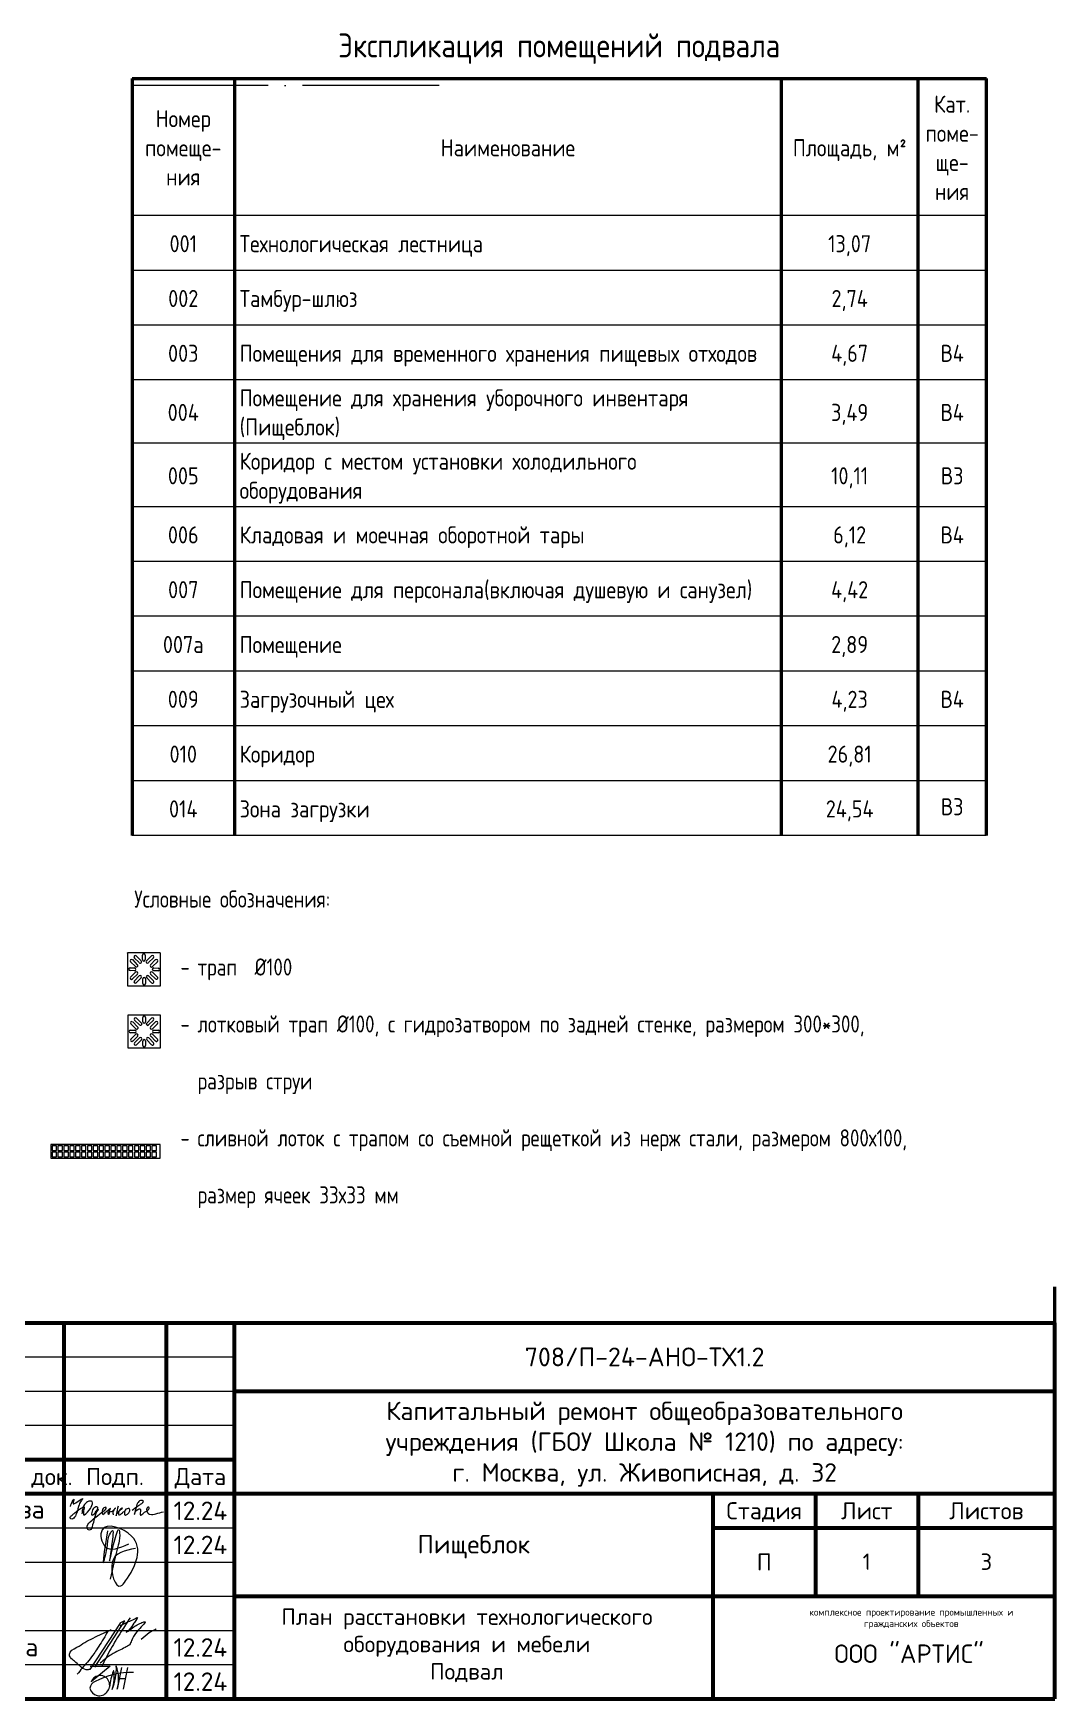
# Model space of a CAD drawing. Header units: millimetres. Extents: x -21010 to 105841, y -18351 to 135084.
# Drawn here: x 61197 to 76142, y 106804 to 131170 of the extents above; entities that cross this region are included whole.
import ezdxf
from ezdxf.enums import TextEntityAlignment as Align

# ---------------------------------------------------------------- set-up
doc = ezdxf.new("R2010")
doc.units = ezdxf.units.MM
doc.linetypes.add('ADSK_Линия сетки', pattern=[2500, 2000, -250, 0, -250])
for name, color, linetype in [('_Стадия Р', 230, 'Continuous'), ('ТХ-Вода (ВК)', 170, 'Continuous'), ('ТХ_размеры', 7, 'Continuous')]:
    doc.layers.add(name, color=color, linetype=linetype)
for name, color, linetype, lineweight in [('A-_ANOT----_A', 8, 'Continuous', 9), ('АР_Подписи', 8, 'Continuous', 15), ('Графика спецификации', 7, 'Continuous', 20), ('ДОНМ_ТХ_(ВК)', 150, 'Continuous', 20), ('Линии', 7, 'Continuous', 9), ('Оси', 7, 'Continuous', 9), ('ОФ_подписи', 8, 'Continuous', 13), ('ОФ_рамка', 8, 'Continuous', 60), ('подпись', 152, 'Continuous', 9), ('Тонкие линии', 7, 'Continuous', 18)]:
    doc.layers.add(name, color=color, linetype=linetype, lineweight=lineweight)
doc.layers.add('ТХ ВК Аннотации', color=7, linetype='Continuous', lineweight=20, true_color=0x4c9a9a)
doc.layers.add('ТХ ВК Аннотации_2', color=7, linetype='Continuous', lineweight=20, true_color=0x4c9a9a)
doc.styles.add('GOST Common_7', font='GOST_Common.ttf', dxfattribs={"width": 0.9, "height": 2.5})
doc.styles.add('GOST Common_8', font='GOST_Common.ttf', dxfattribs={"width": 0.9, "height": 3.5})
doc.styles.add('PDF ISOCPEUR', font='isocpeur.ttf')
doc.styles.add('ГОСТ 2.304', font='CS_Gost2304.shx')

# ---------------------------------------------------------------- blocks, each defined once
blk = doc.blocks.new('П_Зыкин')
at = {"layer": 'ОФ_подписи', "color": 152, "ltscale": 100, "true_color": 0x0061c2, "transparency": 33554687}
for p, q in [((142, 249), (62, -174)), ((102, 37), (218, 37)), ((258, 249), (178, -174))]:
    blk.add_line(p, q, dxfattribs=at)
blk.add_lwpolyline([(-462, 273), (-74, 273), (-446, -30)], dxfattribs=at)
for centre, radius, start, end in [((-271, -94), 186, 314.2393, 159.9348), ((345, -1372), 1523, 88.8758, 117.8788), ((1109, -252), 1204, 158.7593, 174.231), ((-1024, 224), 1068, 337.8144, 2.8859), ((-849, 72), 852, 342.8308, 7.4815), ((-9, 182), 4.48, 8.9691, 155.6551), ((-643, 22), 732, 344.4555, 20.462), ((-318, -169), 151, 108.7568, 173.4251), ((-287, -115), 185, 191.5358, 322.3512)]:
    blk.add_arc(centre, radius, start, end, dxfattribs=at)
blk = doc.blocks.new('П_Лукашова')
at = {"layer": 'ОФ_подписи', "color": 152, "true_color": 0x0061c2}
for p, q in [((221, 339), (-221, -339)), ((286, 371), (-156, -307)), ((283, 370), (218, 338))]:
    blk.add_line(p, q, dxfattribs=at)
for points in [[(366, 415), (236, 213), (85, -37), (-50, -300)], [(221, 301), (344, 360), (434, 401), (475, 416), (464, 395), (420, 336), (342, 232), (310, 203), (337, 221), (420, 283), (490, 322), (558, 352), (576, 358), (491, 240), (403, 113), (374, 49), (360, 20)], [(530, 102), (646, 199), (748, 254)], [(-221, -339), (-276, -344), (-368, -289), (-446, -221), (-505, -166), (-522, -116), (-412, -16), (-295, 56), (-173, 120), (-49, 179), (33, 216), (87, 237), (52, 221), (11, 167), (-59, 51), (-126, -52), (-177, -132), (-256, -231), (-409, -409)], [(360, 20), (294, -18), (203, -65), (91, -124), (-73, -248)]]:
    blk.add_spline(points, degree=3, dxfattribs=at)
blk = doc.blocks.new('Подпись_Юденкова')
at = {"layer": 'подпись', "lineweight": 9, "ltscale": 100}
for points in [[(22993, 30356), (23239, 30949), (23303, 31029), (23256, 30758), (23256, 30596), (23353, 30630), (24104, 31053), (24011, 30925), (23747, 30346), (23503, 29561), (23376, 29349), (23019, 29183), (22973, 29244), (23133, 29540), (23399, 29749), (23841, 30112), (24051, 30232), (24263, 30313), (24263, 30200), (24226, 29934), (24216, 29561), (24741, 30013), (25049, 30593), (25025, 30811), (24730, 30853), (24320, 30538), (24111, 30083), (24067, 29668)], [(25332, 29860), (25517, 30062), (25517, 30305), (25382, 30310), (25071, 30041), (24991, 29788), (24980, 29566), (25397, 29843), (25608, 30110), (25373, 29700), (25302, 29477), (25074, 28616), (24772, 28132), (24621, 28191), (24558, 28346), (24843, 28916), (25563, 29497), (26206, 30012), (26340, 30153), (26340, 30270), (26222, 30270), (25983, 29943), (26051, 29602), (26285, 29804), (26401, 29915), (26760, 30195), (26685, 30085), (26575, 29585), (26539, 29824), (26678, 29859), (27018, 29990), (27226, 30232), (27007, 29903), (27007, 29564)], [(27460, 30381), (27291, 29499), (27401, 29740), (27861, 30203), (27780, 30161), (27595, 30006), (27490, 29723), (27540, 29563), (27873, 29759), (28093, 29948), (28236, 30064), (28166, 30026), (28112, 29952), (28123, 29526), (28364, 29646), (28544, 29879), (28503, 30152), (28308, 30142), (28118, 30044)], [(28786, 30010), (29343, 30407), (29580, 30557), (29831, 30882), (29689, 30926), (29343, 30732), (29284, 30653), (29124, 30141), (28984, 29597), (29221, 29994), (29583, 30086), (29583, 29985), (29549, 29745), (29578, 29550), (29888, 29755), (30123, 29925), (30390, 30178), (30357, 30278), (30249, 30277), (30172, 30171), (30238, 29769), (30461, 29621), (31023, 29671), (31728, 29856)]]:
    blk.add_spline(points, degree=3, dxfattribs=at)
blk = doc.blocks.new('Штамп Живописная')
at = {"layer": 'АР_Подписи', "color": 152, "true_color": 0x0061c2}
for points in [[(-12068, 4947), (-12410, 4740), (-12284, 4398), (-12214, 4472), (-12126, 5129), (-12559, 5218), (-12515, 4975), (-12168, 5014)], [(-12480, 5207), (-12537, 4744), (-12480, 4994), (-12437, 5170), (-12406, 5209), (-12403, 5119), (-12449, 4767), (-12352, 5141), (-12315, 5224), (-12301, 5141), (-12324, 4994), (-12441, 4496)]]:
    blk.add_spline(points, degree=3, dxfattribs=at)
at = {"layer": 'ОФ_рамка', "ltscale": 100, "transparency": 33554636}
for p, q in [((-17120, 8249), (1380, 8249)), ((-17120, 2749), (-17120, 8249)), ((-16120, 8249), (-16120, 5749)), ((-15120, 8249), (-15120, 2749)), ((-14120, 8249), (-14120, 5749)), ((-13120, 8249), (-13120, 2749)), ((-11620, 8249), (-11620, 2749)), ((-10620, 2749), (-10620, 8248)), ((1380, 2749), (1380, 8249)), ((-10620, 7249), (1380, 7249)), ((-17120, 6249), (-10620, 6249)), ((-17120, 5749), (1380, 5749)), ((-2120, 5749), (-2120, 4249)), ((-620, 5749), (-620, 4249)), ((-3620, 5249), (1380, 5249)), ((-10620, 4249), (1380, 4249)), ((-17120, 2749), (1380, 2749))]:
    blk.add_line(p, q, dxfattribs=at)
at = {"layer": 'ОФ_рамка', "lineweight": 15, "ltscale": 100, "transparency": 33554636}
for p, q in [((-17120, 7749), (-10620, 7749)), ((-17120, 7249), (-10620, 7249)), ((-17120, 6749), (-10620, 6749)), ((-17120, 5249), (-10620, 5249)), ((-17120, 4749), (-10620, 4749)), ((-17120, 4249), (-10620, 4249)), ((-17120, 3749), (-10620, 3749)), ((-17120, 3249), (-10620, 3249))]:
    blk.add_line(p, q, dxfattribs=at)
at = {"layer": 'ОФ_рамка', "ltscale": 100, "transparency": 33554636}
blk.add_lwpolyline([(-3620, 5749), (-3620, 2749)], dxfattribs=at)
at = {"color": 150, "xscale": 0.1556073717997905, "yscale": 0.1556073717997905, "zscale": 0.1556073717997905}
blk.add_blockref('Подпись_Юденкова', (-16598, 838), dxfattribs=at)
at = {"layer": 'ОФ_рамка', "transparency": 33554636}
for name, p, xscale, yscale, zscale in [('П_Лукашова', (-12515, 3517), 1.000890068666615, 1.000890068666615, 1.000890068666615), ('П_Зыкин', (-12383, 3018), 0.7551483182031096, 0.7551483182031096, 0.7551483182031096)]:
    blk.add_blockref(name, p, dxfattribs=dict(at, xscale=xscale, yscale=yscale, zscale=zscale))
at = {"layer": '_Стадия Р', "color": 1, "lineweight": 15, "ltscale": 100, "transparency": 33554636, "insert": (-4620, 7749), "char_height": 275, "width": 12000, "attachment_point": 5, "style": 'PDF ISOCPEUR'}
blk.add_mtext('{\\C0;708/П-24-АНО-ТХ1.2}', dxfattribs=at)
at = {"layer": '_Стадия Р', "color": 7, "linetype": 'Continuous', "transparency": 33554687, "insert": (-2870, 4749), "char_height": 250, "width": 1500, "attachment_point": 5, "style": 'PDF ISOCPEUR'}
blk.add_mtext('П', dxfattribs=at)
at = {"layer": 'ОФ_рамка', "color": 7, "linetype": 'Continuous', "transparency": 33554687, "style": 'PDF ISOCPEUR'}
for s, p in [('Изм.', (-16620, 5999)), ('Кол.уч.', (-15620, 5999)), ('Лист', (-14620, 5999)), (' № док.', (-13620, 5999)), ('Подп.', (-12370, 5999)), ('Дата', (-11120, 5999)), ('Стадия', (-2870, 5499)), ('Лист', (-1370, 5499)), ('Листов', (380, 5499))]:
    blk.add_text(s, height=250, dxfattribs=at).set_placement(p, align=Align.MIDDLE_CENTER)
at = {"layer": 'ОФ_рамка', "color": 7, "transparency": 33554687, "style": 'PDF ISOCPEUR'}
for s, p in [('Разработал', (-17038, 5417)), ('ГАП', (-17038, 4902)), ('Н.Контроль', (-17038, 3402)), ('ГИП', (-17038, 2902))]:
    blk.add_text(s, height=250, dxfattribs=at).set_placement(p)
at = {"layer": 'ОФ_рамка', "lineweight": 15, "ltscale": 100, "transparency": 33554636, "char_height": 270, "width": 9013.53, "attachment_point": 5, "style": 'PDF ISOCPEUR'}
for s, insert in [('\\pxqc;Капитальный ремонт общеобразовательного\\Pучреждения (ГБОУ Школа № 1210) по адресу: \\Pг. Москва, ул. Живописная, д. 32', (-4620, 6473)), ('Пищеблок', (-7120, 4973))]:
    blk.add_mtext(s, dxfattribs=dict(at, insert=insert))
at = {"layer": 'ОФ_рамка', "color": 7, "linetype": 'Continuous', "transparency": 33554687, "char_height": 270, "style": 'PDF ISOCPEUR'}
for s, insert, width, attachment_point in [('Юденкова', (-15040, 5499), 2000, 4), ('12.24', (-11120, 5499), 1000, 5), ('Фролова', (-15054, 4968), 2000, 4), ('12.24', (-11120, 4999), 1000, 5), ('Лукашова', (-15054, 3468), 2000, 4), ('12.24', (-11120, 3499), 1000, 5), ('Зыкин', (-15054, 2968), 2000, 4), ('12.24', (-11120, 2999), 1000, 5)]:
    blk.add_mtext(s, dxfattribs=dict(at, insert=insert, width=width, attachment_point=attachment_point))
at = {"layer": 'ОФ_рамка', "color": 7, "transparency": 33554687, "attachment_point": 5, "style": 'PDF ISOCPEUR'}
for s, insert, char_height, width in [('комплексное проектирование промышленных и гражданских объектов', (-718, 3918), 100, 3141.16), ('ООО "АРТИС"', (-751, 3407), 270, 3189.42)]:
    blk.add_mtext(s, dxfattribs=dict(at, insert=insert, char_height=char_height, width=width))
blk = doc.blocks.new('трап')
at = {"layer": 'ТХ ВК Аннотации'}
for p, q in [((34771, 62036), (34531, 62036)), ((34532, 62035), (34532, 61795)), ((34596, 62014), (34632, 61978)), ((34642, 61986), (34642, 62018)), ((34662, 62018), (34662, 61986)), ((34671, 61978), (34707, 62014)), ((34772, 61795), (34772, 62035)), ((34550, 61926), (34583, 61925)), ((34582, 61905), (34550, 61906)), ((34590, 61935), (34554, 61971)), ((34554, 61859), (34590, 61895)), ((34567, 61986), (34603, 61949)), ((34618, 61964), (34581, 62000)), ((34721, 62000), (34685, 61964)), ((34699, 61949), (34736, 61986)), ((34750, 61971), (34714, 61935)), ((34714, 61895), (34750, 61859)), ((34723, 61925), (34756, 61924)), ((34756, 61904), (34723, 61905)), ((34532, 61795), (34772, 61795)), ((34604, 61881), (34568, 61845)), ((34582, 61831), (34618, 61867)), ((34632, 61853), (34596, 61817)), ((34643, 61812), (34643, 61845)), ((34663, 61845), (34663, 61812)), ((34708, 61817), (34672, 61853)), ((34686, 61867), (34722, 61831)), ((34736, 61845), (34700, 61881))]:
    blk.add_line(p, q, dxfattribs=at)
for centre, start, end in [((34589, 62007), 45, 225), ((34652, 62018), 0, 180), ((34714, 62007), 315, 135), ((34550, 61916), 89.6219, 269.6219), ((34560, 61978), 45, 225), ((34582, 61915), 269.6219, 89.6219), ((34597, 61942), 225, 45), ((34597, 61888), 315, 135), ((34625, 61971), 225, 45), ((34652, 61986), 180, 0), ((34678, 61971), 135, 315), ((34707, 61942), 135, 315), ((34707, 61888), 45, 225), ((34723, 61915), 89.6219, 269.6219), ((34743, 61978), 315, 135), ((34756, 61914), 269.6219, 89.6219), ((34561, 61852), 135, 315), ((34589, 61824), 135, 315), ((34625, 61860), 315, 135), ((34653, 61845), 0, 180), ((34653, 61812), 180, 0), ((34679, 61860), 45, 225), ((34715, 61824), 225, 45), ((34743, 61852), 225, 45)]:
    blk.add_arc(centre, 10, start, end, dxfattribs=at)
for points, knots in [([(34533, 62034), (34533, 62034), (34533, 62034), (34533, 62034), (34533, 62034), (34532, 62035), (34532, 62035), (34532, 62035), (34532, 62035), (34532, 62035), (34532, 62035), (34532, 62035), (34531, 62036), (34531, 62036), (34531, 62036)], [0, 0, 0, 0, 0.142857, 0.285714, 0.357143, 0.428571, 0.5, 0.571429, 0.642857, 0.714286, 0.785714, 0.857143, 0.928571, 1, 1, 1, 1]), ([(34771, 62036), (34771, 62036), (34771, 62036), (34771, 62035), (34771, 62035), (34771, 62035), (34771, 62035), (34771, 62035), (34771, 62035), (34771, 62035), (34770, 62034), (34770, 62034), (34770, 62034), (34770, 62034), (34769, 62034)], [0, 0, 0, 0, 0.071429, 0.142857, 0.214286, 0.285714, 0.357143, 0.428571, 0.5, 0.571429, 0.642857, 0.714286, 0.857143, 1, 1, 1, 1]), ([(34532, 61795), (34532, 61795), (34532, 61795), (34532, 61795), (34532, 61795), (34532, 61795), (34532, 61795), (34533, 61796), (34533, 61796), (34533, 61796), (34533, 61796), (34533, 61796), (34534, 61797), (34534, 61797), (34534, 61797)], [0, 0, 0, 0, 0.071429, 0.142857, 0.214286, 0.285714, 0.357143, 0.428571, 0.5, 0.571429, 0.642857, 0.714286, 0.857143, 1, 1, 1, 1]), ([(34770, 61797), (34770, 61797), (34770, 61797), (34771, 61796), (34771, 61796), (34771, 61796), (34771, 61796), (34771, 61796), (34772, 61795), (34772, 61795), (34772, 61795), (34772, 61795), (34772, 61795), (34772, 61795), (34772, 61795)], [0, 0, 0, 0, 0.142857, 0.285714, 0.357143, 0.428571, 0.5, 0.571429, 0.642857, 0.714286, 0.785714, 0.857143, 0.928571, 1, 1, 1, 1])]:
    blk.add_open_spline(points, degree=3, knots=knots, dxfattribs=at)
blk = doc.blocks.new('трап под посудомойку')
at = {"layer": 'ТХ ВК Аннотации_2', "color": 30}
for p, q in [((299, 300), (-1, 300)), ((0, 299), (0, 0)), ((23, 163), (63, 163)), ((72, 174), (27, 219)), ((44, 238), (89, 192)), ((107, 210), (62, 255)), ((79, 273), (125, 228)), ((138, 238), (138, 279)), ((163, 279), (163, 238)), ((173, 228), (219, 273)), ((236, 255), (191, 210)), ((209, 192), (254, 238)), ((272, 219), (227, 174)), ((239, 162), (279, 161)), ((299, 0), (299, 299)), ((0, 0), (299, 0)), ((63, 138), (22, 138)), ((27, 80), (72, 125)), ((90, 108), (45, 62)), ((62, 45), (108, 90)), ((125, 72), (80, 27)), ((138, 21), (138, 62)), ((163, 62), (163, 21)), ((219, 27), (174, 72)), ((192, 90), (237, 45)), ((255, 62), (210, 108)), ((227, 125), (272, 80)), ((279, 136), (238, 137))]:
    blk.add_line(p, q, dxfattribs=at)
for centre, start, end in [((23, 151), 89.6219, 269.6219), ((35, 229), 45, 225), ((71, 264), 45, 225), ((63, 150), 269.6219, 89.6219), ((81, 183), 225, 45), ((116, 219), 225, 45), ((150, 279), 0, 180), ((150, 238), 180, 0), ((182, 219), 135, 315), ((218, 183), 135, 315), ((227, 264), 315, 135), ((239, 149), 89.6219, 269.6219), ((263, 229), 315, 135), ((279, 149), 269.6219, 89.6219), ((36, 71), 135, 315), ((71, 36), 135, 315), ((81, 116), 315, 135), ((116, 81), 315, 135), ((151, 62), 0, 180), ((151, 21), 180, 0), ((183, 81), 45, 225), ((218, 116), 45, 225), ((228, 36), 225, 45), ((264, 71), 225, 45)]:
    blk.add_arc(centre, 12.5, start, end, dxfattribs=at)
for points, knots in [([(2, 298), (2, 298), (1, 298), (1, 298), (1, 299), (0, 299), (0, 299), (0, 299), (0, 300), (0, 300), (0, 300), (-1, 300), (-1, 300), (-1, 300), (-1, 300)], [0, 0, 0, 0, 0.142857, 0.285714, 0.357143, 0.428571, 0.5, 0.571429, 0.642857, 0.714286, 0.785714, 0.857143, 0.928571, 1, 1, 1, 1]), ([(299, 300), (299, 300), (299, 300), (299, 300), (298, 300), (298, 300), (298, 300), (298, 299), (298, 299), (298, 299), (297, 299), (297, 298), (297, 298), (296, 298), (296, 298)], [0, 0, 0, 0, 0.071429, 0.142857, 0.214286, 0.285714, 0.357143, 0.428571, 0.5, 0.571429, 0.642857, 0.714286, 0.857143, 1, 1, 1, 1]), ([(0, 0), (0, 0), (0, 0), (0, 0), (0, 0), (0, 0), (0, 0), (1, 1), (1, 1), (1, 1), (1, 1), (2, 2), (2, 2), (2, 2), (2, 2)], [0, 0, 0, 0, 0.071429, 0.142857, 0.214286, 0.285714, 0.357143, 0.428571, 0.5, 0.571429, 0.642857, 0.714286, 0.857143, 1, 1, 1, 1]), ([(297, 2), (297, 2), (297, 2), (298, 2), (298, 1), (298, 1), (298, 1), (299, 1), (299, 0), (299, 0), (299, 0), (299, 0), (299, 0), (299, 0), (299, 0)], [0, 0, 0, 0, 0.142857, 0.285714, 0.357143, 0.428571, 0.5, 0.571429, 0.642857, 0.714286, 0.785714, 0.857143, 0.928571, 1, 1, 1, 1])]:
    blk.add_open_spline(points, degree=3, knots=knots, dxfattribs=at)
blk = doc.blocks.new('Сливной лоток 800х100')
at = {"color": 0}
for points in [[(-274932, 62720), (-274132, 62720), (-274132, 62820), (-274932, 62820)], [(-274922, 62777), (-274889, 62777), (-274889, 62810), (-274922, 62810)], [(-274922, 62730), (-274889, 62730), (-274889, 62763), (-274922, 62763)], [(-274879, 62777), (-274846, 62777), (-274846, 62810), (-274879, 62810)], [(-274879, 62730), (-274846, 62730), (-274846, 62763), (-274879, 62763)], [(-274836, 62777), (-274803, 62777), (-274803, 62810), (-274836, 62810)], [(-274836, 62730), (-274803, 62730), (-274803, 62763), (-274836, 62763)], [(-274793, 62777), (-274760, 62777), (-274760, 62810), (-274793, 62810)], [(-274793, 62730), (-274760, 62730), (-274760, 62763), (-274793, 62763)], [(-274750, 62777), (-274717, 62777), (-274717, 62810), (-274750, 62810)], [(-274750, 62730), (-274717, 62730), (-274717, 62763), (-274750, 62763)], [(-274707, 62777), (-274674, 62777), (-274674, 62810), (-274707, 62810)], [(-274707, 62730), (-274674, 62730), (-274674, 62763), (-274707, 62763)], [(-274664, 62777), (-274631, 62777), (-274631, 62810), (-274664, 62810)], [(-274664, 62730), (-274631, 62730), (-274631, 62763), (-274664, 62763)], [(-274621, 62777), (-274588, 62777), (-274588, 62810), (-274621, 62810)], [(-274621, 62730), (-274588, 62730), (-274588, 62763), (-274621, 62763)], [(-274578, 62777), (-274545, 62777), (-274545, 62810), (-274578, 62810)], [(-274578, 62730), (-274545, 62730), (-274545, 62763), (-274578, 62763)], [(-274535, 62777), (-274502, 62777), (-274502, 62810), (-274535, 62810)], [(-274535, 62730), (-274502, 62730), (-274502, 62763), (-274535, 62763)], [(-274492, 62777), (-274459, 62777), (-274459, 62810), (-274492, 62810)], [(-274492, 62730), (-274459, 62730), (-274459, 62763), (-274492, 62763)], [(-274449, 62777), (-274416, 62777), (-274416, 62810), (-274449, 62810)], [(-274449, 62730), (-274416, 62730), (-274416, 62763), (-274449, 62763)], [(-274406, 62777), (-274373, 62777), (-274373, 62810), (-274406, 62810)], [(-274406, 62730), (-274373, 62730), (-274373, 62763), (-274406, 62763)], [(-274363, 62777), (-274330, 62777), (-274330, 62810), (-274363, 62810)], [(-274363, 62730), (-274330, 62730), (-274330, 62763), (-274363, 62763)], [(-274320, 62777), (-274287, 62777), (-274287, 62810), (-274320, 62810)], [(-274320, 62730), (-274287, 62730), (-274287, 62763), (-274320, 62763)], [(-274277, 62777), (-274244, 62777), (-274244, 62810), (-274277, 62810)], [(-274277, 62730), (-274244, 62730), (-274244, 62763), (-274277, 62763)], [(-274234, 62777), (-274201, 62777), (-274201, 62810), (-274234, 62810)], [(-274234, 62730), (-274201, 62730), (-274201, 62763), (-274234, 62763)], [(-274191, 62777), (-274158, 62777), (-274158, 62810), (-274191, 62810)], [(-274191, 62730), (-274158, 62730), (-274158, 62763), (-274191, 62763)]]:
    blk.add_lwpolyline(points, close=True, dxfattribs=at)

msp = doc.modelspace()

# ---------------------------------------------------------------- linework, layer by layer
at = {"layer": 'A-_ANOT----_A', "lineweight": 50}
for p, q in [((76140.6, 112828.4), (76140.6, 112026.5)), ((76140.6, 112026.5), (76140.6, 111224.7)), ((76140.6, 111224.7), (76140.6, 110422.9)), ((76140.6, 110422.9), (76140.6, 109621))]:
    msp.add_line(p, q, dxfattribs=at)
at = {"layer": 'Линии', "lineweight": 50}
for p, q in [((62641.4, 130508.3), (62641.4, 128503.7)), ((62641.4, 130508.3), (75142.2, 130508.3)), ((64141.4, 130508.3), (64141.4, 128503.7)), ((72141.4, 130508.3), (72141.4, 128503.7)), ((74141.4, 130508.3), (74141.4, 128503.7)), ((75141.4, 130508.3), (75141.4, 128503.7)), ((62641.4, 128503.7), (62641.4, 127701.9)), ((64141.4, 128503.7), (64141.4, 127701.9)), ((72141.4, 128503.7), (72141.4, 127701.9)), ((74141.4, 128503.7), (74141.4, 127701.9)), ((75141.4, 128503.7), (75141.4, 127701.9)), ((62641.4, 127701.9), (62641.4, 126900)), ((64141.4, 127701.9), (64141.4, 126900)), ((72141.4, 127701.9), (72141.4, 126900)), ((74141.4, 127701.9), (74141.4, 126900)), ((75141.4, 127701.9), (75141.4, 126900)), ((62641.4, 126900), (62641.4, 126098.2)), ((64141.4, 126900), (64141.4, 126098.2)), ((72141.4, 126900), (72141.4, 126098.2)), ((74141.4, 126900), (74141.4, 126098.2)), ((75141.4, 126900), (75141.4, 126098.2)), ((62641.4, 126098.2), (62641.4, 125170.9)), ((64141.4, 126098.2), (64141.4, 125170.9)), ((72141.4, 126098.2), (72141.4, 125170.9)), ((74141.4, 126098.2), (74141.4, 125170.9)), ((75141.4, 126098.2), (75141.4, 125170.9)), ((62641.4, 125170.9), (62641.4, 124243.6)), ((64141.4, 125170.9), (64141.4, 124243.6)), ((72141.4, 125170.9), (72141.4, 124243.6)), ((74141.4, 125170.9), (74141.4, 124243.6)), ((75141.4, 125170.9), (75141.4, 124243.6)), ((62641.4, 124243.6), (62641.4, 123441.7)), ((64141.4, 124243.6), (64141.4, 123441.7)), ((72141.4, 124243.6), (72141.4, 123441.7)), ((74141.4, 124243.6), (74141.4, 123441.7)), ((75141.4, 124243.6), (75141.4, 123441.7)), ((62641.4, 123441.7), (62641.4, 122639.9)), ((64141.4, 123441.7), (64141.4, 122639.9)), ((72141.4, 123441.7), (72141.4, 122639.9)), ((74141.4, 123441.7), (74141.4, 122639.9)), ((75141.4, 123441.7), (75141.4, 122639.9)), ((62641.4, 122639.9), (62641.4, 121838)), ((64141.4, 122639.9), (64141.4, 121838)), ((72141.4, 122639.9), (72141.4, 121838)), ((74141.4, 122639.9), (74141.4, 121838)), ((75141.4, 122639.9), (75141.4, 121838)), ((62641.4, 121838), (62641.4, 121036.2)), ((64141.4, 121838), (64141.4, 121036.2)), ((72141.4, 121838), (72141.4, 121036.2)), ((74141.4, 121838), (74141.4, 121036.2)), ((75141.4, 121838), (75141.4, 121036.2)), ((62641.4, 121036.2), (62641.4, 120234.4)), ((64141.4, 121036.2), (64141.4, 120234.4)), ((72141.4, 121036.2), (72141.4, 120234.4)), ((74141.4, 121036.2), (74141.4, 120234.4)), ((75141.4, 121036.2), (75141.4, 120234.4)), ((62641.4, 120234.4), (62641.4, 119432.5)), ((64141.4, 120234.4), (64141.4, 119432.5)), ((72141.4, 120234.4), (72141.4, 119432.5)), ((74141.4, 120234.4), (74141.4, 119432.5)), ((75141.4, 120234.4), (75141.4, 119432.5))]:
    msp.add_line(p, q, dxfattribs=at)
at = {"layer": 'Линии', "lineweight": 20}
for p, q in [((64141.4, 128503.7), (62641.4, 128503.7)), ((72141.4, 128503.7), (64141.4, 128503.7)), ((74141.4, 128503.7), (72141.4, 128503.7)), ((75141.4, 128503.7), (74141.4, 128503.7)), ((64141.4, 127701.9), (62641.4, 127701.9)), ((72141.4, 127701.9), (64141.4, 127701.9)), ((74141.4, 127701.9), (72141.4, 127701.9)), ((75141.4, 127701.9), (74141.4, 127701.9)), ((64141.4, 126900), (62641.4, 126900)), ((72141.4, 126900), (64141.4, 126900)), ((74141.4, 126900), (72141.4, 126900)), ((75141.4, 126900), (74141.4, 126900)), ((64141.4, 126098.2), (62641.4, 126098.2)), ((72141.4, 126098.2), (64141.4, 126098.2)), ((74141.4, 126098.2), (72141.4, 126098.2)), ((75141.4, 126098.2), (74141.4, 126098.2)), ((64141.4, 125170.9), (62641.4, 125170.9)), ((72141.4, 125170.9), (64141.4, 125170.9)), ((74141.4, 125170.9), (72141.4, 125170.9)), ((75141.4, 125170.9), (74141.4, 125170.9)), ((64141.4, 124243.6), (62641.4, 124243.6)), ((72141.4, 124243.6), (64141.4, 124243.6)), ((74141.4, 124243.6), (72141.4, 124243.6)), ((75141.4, 124243.6), (74141.4, 124243.6)), ((64141.4, 123441.7), (62641.4, 123441.7)), ((72141.4, 123441.7), (64141.4, 123441.7)), ((74141.4, 123441.7), (72141.4, 123441.7)), ((75141.4, 123441.7), (74141.4, 123441.7)), ((64141.4, 122639.9), (62641.4, 122639.9)), ((72141.4, 122639.9), (64141.4, 122639.9)), ((74141.4, 122639.9), (72141.4, 122639.9)), ((75141.4, 122639.9), (74141.4, 122639.9)), ((64141.4, 121838), (62641.4, 121838)), ((72141.4, 121838), (64141.4, 121838)), ((74141.4, 121838), (72141.4, 121838)), ((75141.4, 121838), (74141.4, 121838)), ((64141.4, 121036.2), (62641.4, 121036.2)), ((72141.4, 121036.2), (64141.4, 121036.2)), ((74141.4, 121036.2), (72141.4, 121036.2)), ((75141.4, 121036.2), (74141.4, 121036.2)), ((64141.4, 120234.4), (62641.4, 120234.4)), ((64141.4, 120234.4), (62641.4, 120234.4)), ((72141.4, 120234.4), (64141.4, 120234.4)), ((72141.4, 120234.4), (64141.4, 120234.4)), ((74141.4, 120234.4), (72141.4, 120234.4)), ((74141.4, 120234.4), (72141.4, 120234.4)), ((75141.4, 120234.4), (74141.4, 120234.4)), ((75141.4, 120234.4), (74141.4, 120234.4)), ((64141.4, 119432.5), (62641.4, 119432.5)), ((72141.4, 119432.5), (64141.4, 119432.5)), ((74141.4, 119432.5), (72141.4, 119432.5)), ((75141.4, 119432.5), (74141.4, 119432.5))]:
    msp.add_line(p, q, dxfattribs=at)
at = {"layer": 'Оси', "linetype": 'ADSK_Линия сетки'}
msp.add_line((67133.9, 130408.2), (62641.4, 130408.2), dxfattribs=at)
at = {"layer": 'Тонкие линии', "lineweight": 20}
msp.add_line((75142.2, 130508.3), (75142.2, 128503.7), dxfattribs=at)

# ---------------------------------------------------------------- block references
at = {"layer": 'ДОНМ_ТХ_(ВК)', "xscale": 2, "yscale": 2, "zscale": 2}
msp.add_blockref('Сливной лоток 800х100', (611315.9, -10728.1), dxfattribs=at)
at = {"layer": 'ОФ_рамка', "linetype": 'ByBlock'}
msp.add_blockref('Штамп Живописная', (74762, 104055.2), dxfattribs=at)
at = {"layer": 'ТХ ВК Аннотации_2', "xscale": 1.586666666666501, "yscale": 1.586666666666501, "zscale": 1.586666666666501}
msp.add_blockref('трап под посудомойку', (62581.5, 116328.1), dxfattribs=at)
at = {"layer": 'ТХ-Вода (ВК)', "color": 0, "xscale": 2, "yscale": 2, "zscale": 2}
msp.add_blockref('трап', (-6487.6, -6355.2), dxfattribs=at)

# ---------------------------------------------------------------- texts
at = {"layer": 'Графика спецификации', "line_spacing_factor": 1.022761}
for s, insert, char_height, width, attachment_point, style in [('Экспликация помещений подвала', (68891.8, 131167.4), 350, 7640.414, 2, 'GOST Common_8'), ('Кат.\\Pпоме-\\Pще-\\Pния', (74641.4, 130258.9), 250, 962.447, 2, 'GOST Common_7'), ('Номер\\Pпомеще-\\Pния', (63391.4, 130045.8), 250, 1418.025, 2, 'GOST Common_7'), ('Наименование', (68141.4, 129619.6), 250, 2353.318, 2, 'GOST Common_7'), ('Площадь, м\\fGOST Common|b0|i0|c238|p34|;\\W.9;²', (73141.4, 129619.6), 250, 2009.372, 2, 'GOST Common_7'), ('001', (63391.4, 128216.4), 250, 509.886, 2, 'GOST Common_7'), ('Технологическая лестница', (64216.4, 128216.4), 250, 4510.527, 1, 'GOST Common_7'), ('13,07', (73141.4, 128216.4), 250, 790.474, 2, 'GOST Common_7'), ('002', (63391.4, 127414.6), 250, 561.176, 2, 'GOST Common_7'), ('Тамбур-шлюз', (64216.4, 127414.6), 250, 2223.584, 1, 'GOST Common_7'), ('2,74', (73141.4, 127414.6), 250, 681.859, 2, 'GOST Common_7'), ('003', (63391.4, 126612.7), 250, 561.176, 2, 'GOST Common_7'), ('Помещения для временного хранения пищевых отходов', (64216.4, 126612.7), 250, 9051.225, 1, 'GOST Common_7'), ('4,67', (73141.4, 126612.7), 250, 681.859, 2, 'GOST Common_7'), ('В4', (74641.4, 126612.7), 250, 428.425, 2, 'GOST Common_7'), ('004', (63391.4, 125748.2), 250, 588.33, 2, 'GOST Common_7'), ('Помещение для хранения уборочного инвентаря\\P(Пищеблок)', (64216.4, 125961.2), 250, 7913.788, 1, 'GOST Common_7'), ('3,49', (73141.4, 125748.2), 250, 681.859, 2, 'GOST Common_7'), ('В4', (74641.4, 125748.2), 250, 428.425, 2, 'GOST Common_7'), ('Коридор с местом установки холодильного\\Pоборудования', (64216.4, 125033.9), 250, 7065.99, 1, 'GOST Common_7'), ('005', (63391.4, 124820.9), 250, 561.176, 2, 'GOST Common_7'), ('10,11', (73141.4, 124820.9), 250, 687.893, 2, 'GOST Common_7'), ('В3', (74641.4, 124820.9), 250, 401.271, 2, 'GOST Common_7'), ('006', (63391.4, 123956.3), 250, 561.176, 2, 'GOST Common_7'), ('Кладовая и моечная оборотной тары', (64216.4, 123956.3), 250, 6097.509, 1, 'GOST Common_7'), ('6,12', (73141.4, 123956.3), 250, 603.415, 2, 'GOST Common_7'), ('В4', (74641.4, 123956.3), 250, 428.425, 2, 'GOST Common_7'), ('007', (63391.4, 123154.4), 250, 561.176, 2, 'GOST Common_7'), ('Помещение для персонала(включая душевую и санузел)', (64216.4, 123154.4), 250, 9051.225, 1, 'GOST Common_7'), ('4,42', (73141.4, 123154.4), 250, 709.013, 2, 'GOST Common_7'), ('007а', (63391.4, 122352.6), 250, 775.388, 2, 'GOST Common_7'), ('Помещение', (64216.4, 122352.6), 250, 1819.296, 1, 'GOST Common_7'), ('2,89', (73141.4, 122352.6), 250, 654.705, 2, 'GOST Common_7'), ('009', (63391.4, 121550.8), 250, 561.176, 2, 'GOST Common_7'), ('Загрузочный цех', (64216.4, 121550.8), 250, 2796.829, 1, 'GOST Common_7'), ('4,23', (73141.4, 121550.8), 250, 681.859, 2, 'GOST Common_7'), ('В4', (74641.4, 121550.8), 250, 428.425, 2, 'GOST Common_7'), ('010', (63391.4, 120748.9), 250, 509.886, 2, 'GOST Common_7'), ('Коридор', (64216.4, 120748.9), 250, 1336.564, 1, 'GOST Common_7'), ('26,81', (73141.4, 120748.9), 250, 790.474, 2, 'GOST Common_7'), ('014', (63391.4, 119947.1), 250, 537.039, 2, 'GOST Common_7'), ('Зона загрузки', (64216.4, 119947.1), 250, 2383.489, 1, 'GOST Common_7'), ('24,54', (73141.4, 119947.1), 250, 896.071, 2, 'GOST Common_7'), ('В3', (74641.4, 119979.1), 250, 401.271, 2, 'GOST Common_7')]:
    msp.add_mtext(s, dxfattribs=dict(at, insert=insert, char_height=char_height, width=width, attachment_point=attachment_point, style=style))
at = {"layer": 'ОФ_рамка', "lineweight": 15, "ltscale": 100, "transparency": 33554636, "char_height": 240, "attachment_point": 5, "style": 'PDF ISOCPEUR'}
for s, insert, width in [('{\\C0;1}', (73391.4, 108808.3), 1500), ('{\\C0;3}', (75141.4, 108808.3), 2000), ('{\\C0;План расстановки технологического оборудования и мебели\\PПодвал}', (67541.4, 107584.7), 7000)]:
    msp.add_mtext(s, dxfattribs=dict(at, insert=insert, width=width))
at = {"layer": 'ТХ_размеры', "ltscale": 100, "char_height": 250, "attachment_point": 1, "line_spacing_factor": 2, "style": 'ГОСТ 2.304'}
for s, width, insert in [('\\pxa0.25;Условные обозначения:', 16884.964, (62675.1, 118628.5)), ('\\pxi-1,l4,a0.25,t4;-^Iтрап  Ø100\\P-^Iлотковый трап Ø100, с гидрозатвором по задней стенке, размером 300*300, разрыв струи\\P-^Iсливной лоток с трапом со съемной рещеткой из нерж стали, размером 800х100, размер ячеек 33х33 мм', 11448.233, (62599.5, 117634.2))]:
    msp.add_mtext_dynamic_manual_height_columns(s, width=width, gutter_width=25, heights=[0], dxfattribs=dict(at, insert=insert))

doc.saveas('drawing.dxf')
